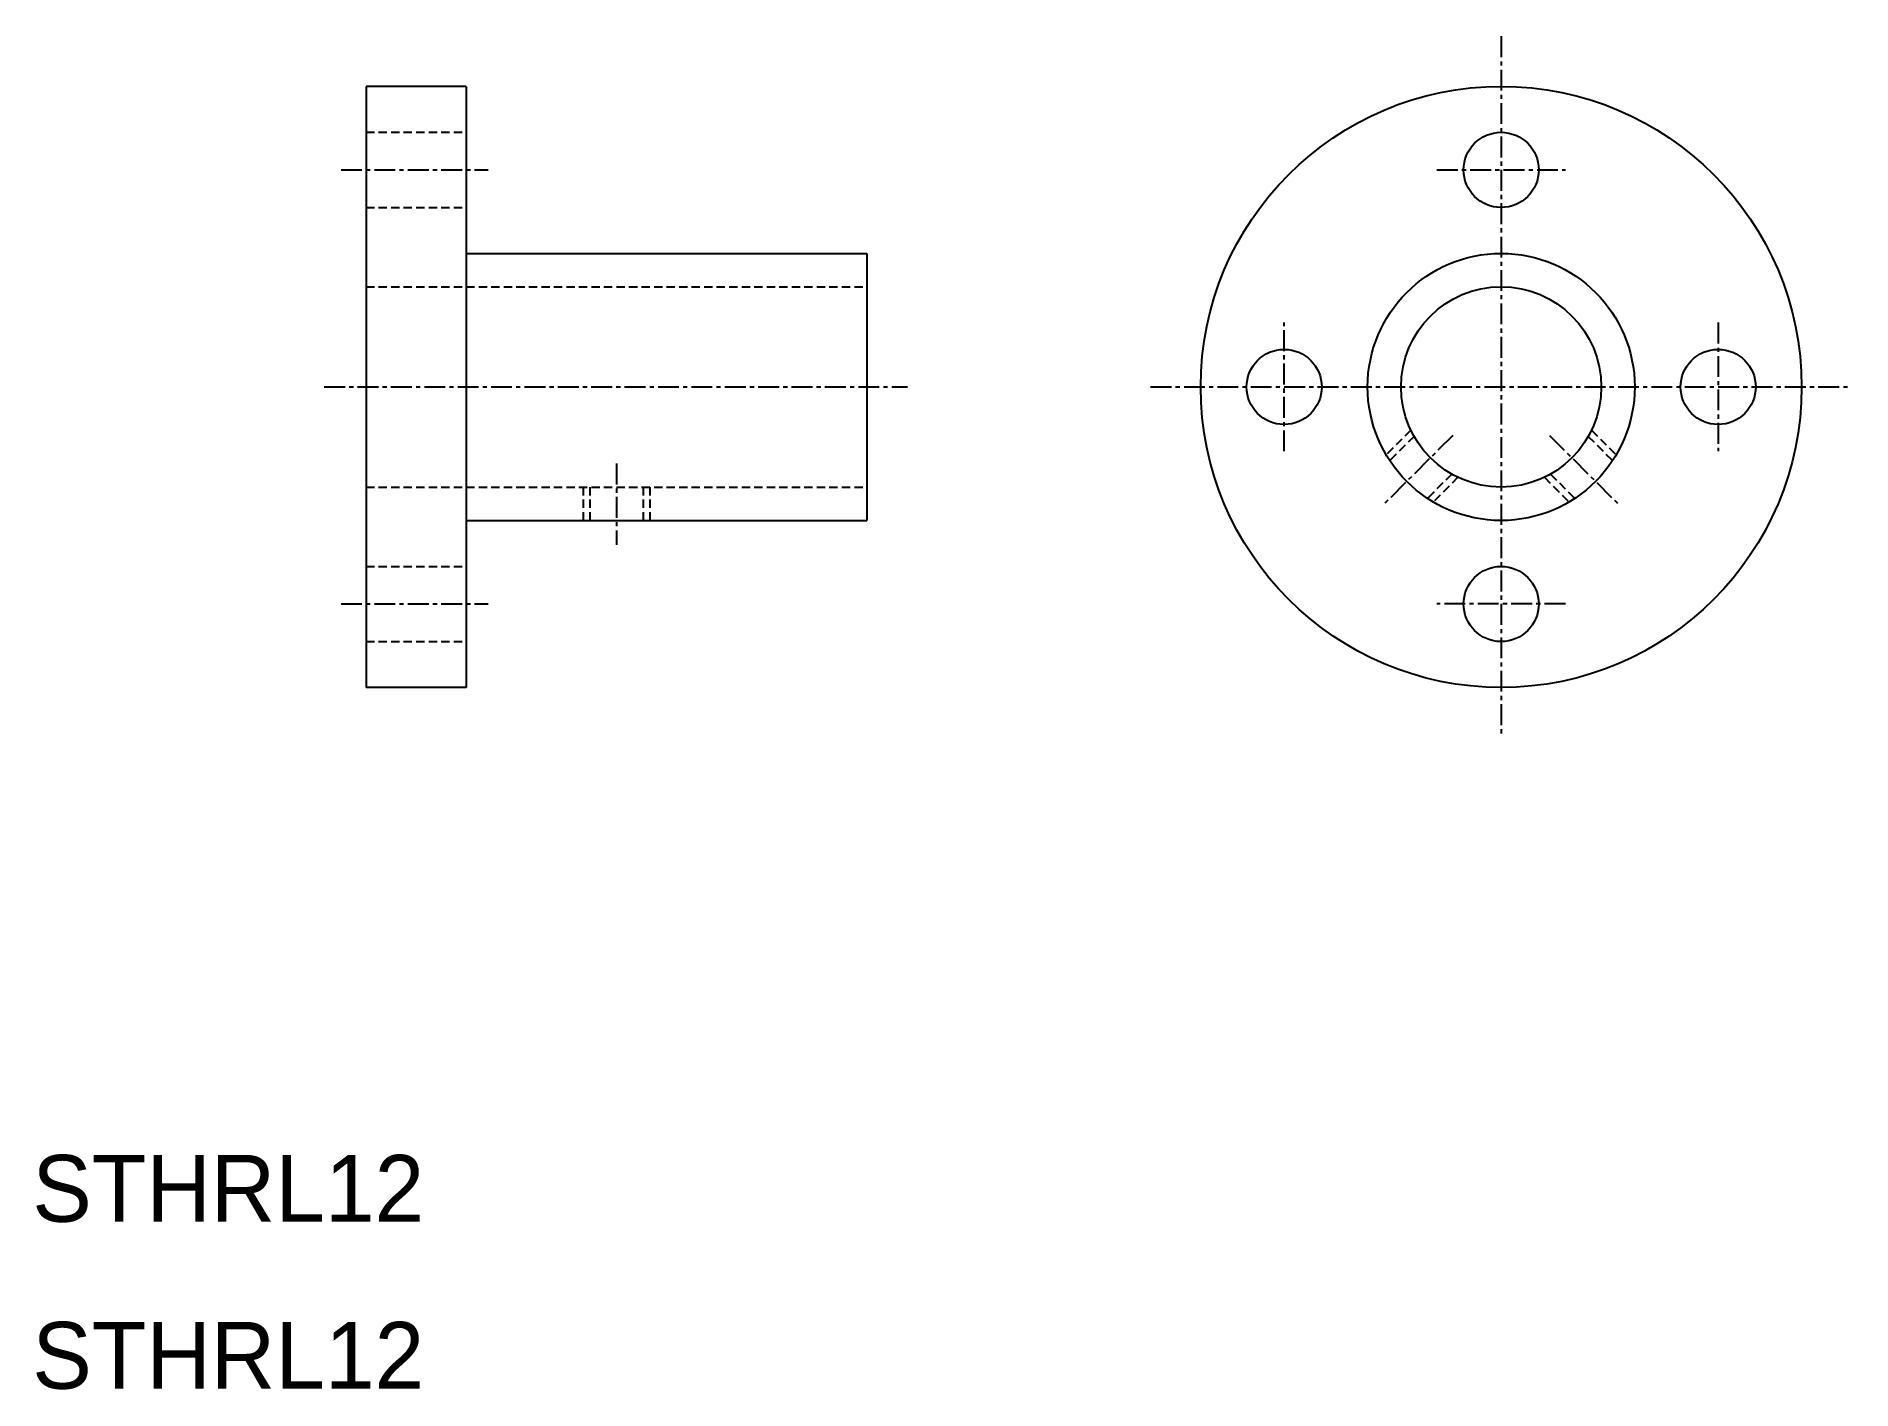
# Model space of a CAD drawing. Extents: x 10 to 119, y 10 to 91.
import ezdxf

# ---------------------------------------------------------------- set-up
doc = ezdxf.new("R2010")
doc.units = 0
doc.linetypes.add('CENTER', pattern=[2, 1.25, -0.25, 0.25, -0.25])
doc.linetypes.add('DASHED', pattern=[0.75, 0.5, -0.25])
doc.layers.get('0').update_dxf_attribs({"linetype": 'CONTINUOUS'})
doc.layers.add('CENTER', color=1, linetype='CENTER')

msp = doc.modelspace()

# ---------------------------------------------------------------- linework, layer by layer
at = {"color": 7, "linetype": 'CONTINUOUS'}
for p, q in [((30, 88), (30, 52)), ((36, 88), (30, 88)), ((36, 88), (36, 52)), ((30, 79), (30, 79)), ((36, 78), (60, 78)), ((60, 78), (60, 62)), ((36, 62), (60, 62)), ((36, 52), (30, 52))]:
    msp.add_line(p, q, dxfattribs=at)
at = {"color": 3, "linetype": 'DASHED'}
for p, q in [((30, 85.25), (36, 85.25)), ((30, 80.75), (36, 80.75)), ((30, 76), (60, 76)), ((92.59, 67.41), (91.11, 65.94)), ((92.78, 67.04), (91.33, 65.59)), ((103.22, 67.04), (104.67, 65.59)), ((103.41, 67.41), (104.89, 65.94)), ((95.04, 64.78), (93.59, 63.33)), ((95.41, 64.59), (93.94, 63.11)), ((100.59, 64.59), (102.06, 63.11)), ((100.96, 64.78), (102.41, 63.33)), ((30, 64), (60, 64)), ((43, 64), (43, 62)), ((43.4, 64), (43.4, 62)), ((46.6, 64), (46.6, 62)), ((47, 64), (47, 62)), ((30, 59.25), (36, 59.25)), ((30, 54.75), (36, 54.75))]:
    msp.add_line(p, q, dxfattribs=at)
at = {"color": 7, "linetype": 'CONTINUOUS'}
for centre, radius in [((98, 70), 18), ((98, 83), 2.25), ((98, 70), 8), ((98, 70), 6), ((85, 70), 2.25), ((111, 70), 2.25), ((98, 57), 2.25)]:
    msp.add_circle(centre, radius, dxfattribs=at)
at = {"layer": 'CENTER', "color": 1, "linetype": 'CENTER'}
for p, q in [((98, 91), (98, 49)), ((28.5, 83), (37.31, 83)), ((94.15, 83), (101.85, 83)), ((85, 66.15), (85, 73.85)), ((111, 73.85), (111, 66.15)), ((27.49, 70), (62.43, 70)), ((77, 70), (119, 70)), ((95.1, 67.1), (90.93, 62.93)), ((100.9, 67.1), (105.07, 62.93)), ((45, 65.41), (45, 60.54)), ((28.5, 57), (37.31, 57)), ((101.85, 57), (94.15, 57))]:
    msp.add_line(p, q, dxfattribs=at)

# ---------------------------------------------------------------- texts
at = {"color": 7, "linetype": 'CONTINUOUS'}
for p in [(10, 20), (10, 10)]:
    msp.add_text('STHRL12', height=4, dxfattribs=at).set_placement(p)

doc.saveas('drawing.dxf')
